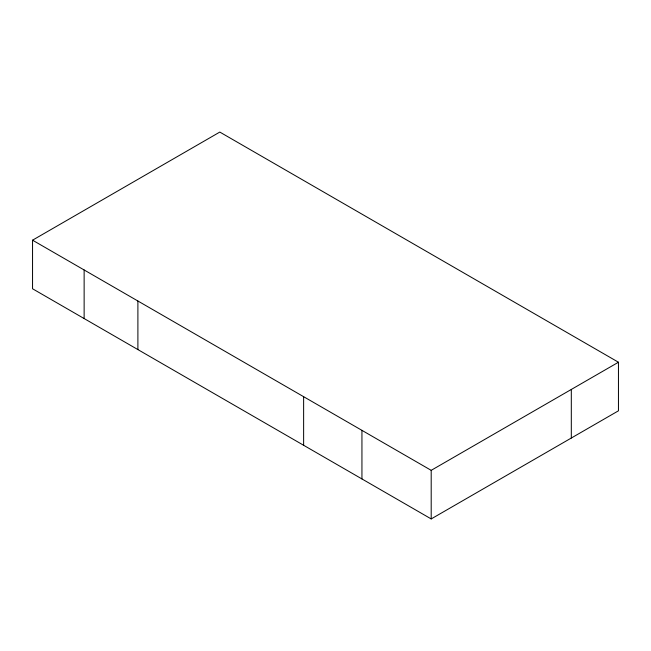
<?xml version="1.0" encoding="UTF-8"?>
<svg xmlns="http://www.w3.org/2000/svg" width="651" height="651" viewBox="0 0 651 651"><rect width="100%" height="100%" fill="white"/><g stroke="black" fill="none" stroke-linecap="round" stroke-linejoin="round"><path stroke-width="0.98" d="M32.55 240.186L219.802 132.072L618.45 362.233L618.45 410.814L431.198 518.928L32.55 288.767L32.55 240.186L431.198 470.339L618.45 362.233M571.309 389.444L571.309 438.033M431.198 470.339L431.198 518.928M361.94 430.36L361.94 478.941M303.626 396.687L303.626 445.276M137.898 301.006L137.898 349.595M84.134 269.962L84.134 318.551"/></g></svg>
